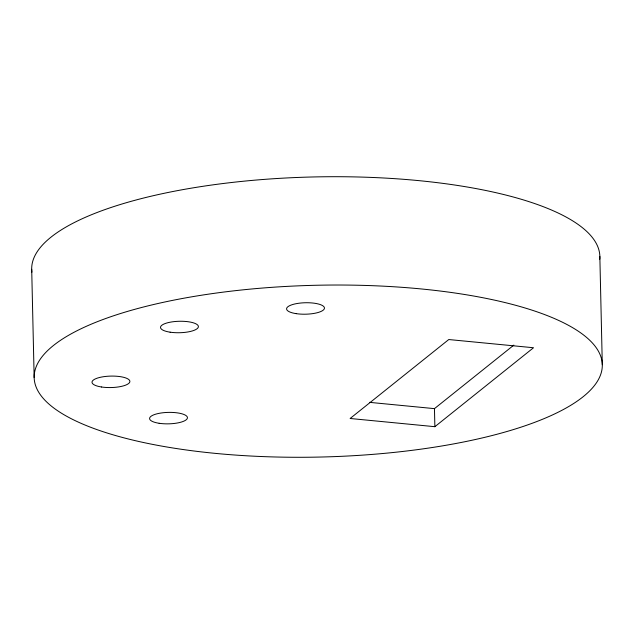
<?xml version="1.0" encoding="UTF-8"?>
<svg xmlns="http://www.w3.org/2000/svg" width="634" height="634" viewBox="0 0 634 634"><rect width="100%" height="100%" fill="white"/><g stroke="black" fill="none" stroke-linecap="round" stroke-linejoin="round"><path stroke-width="0.95" d="M369.424 402.344L434.464 408.637L513.841 345.11M434.869 426.69L533.519 347.741L448.769 339.539L350.119 418.488L434.869 426.69L434.464 408.637M599.843 256.405L602.3 364.708A284.143 85.915 -1.3 0 1 177.877 448.761A284.143 85.915 -1.3 0 1 174.516 299.993A284.143 85.915 -1.3 0 1 602.3 364.708M31.7 269.291L34.157 377.595M31.922 272.152A284.143 85.915 -1.3 0 1 313.735 176.949A284.143 85.915 -1.3 0 1 599.756 259.219M159.15 423.29A18.941 5.73 -1.3 0 0 187.442 417.687A18.941 5.73 -1.3 0 0 158.92 413.376A18.941 5.73 -1.3 0 0 159.15 423.29M101.591 387.002A18.941 5.73 -1.3 0 0 129.883 381.399A18.941 5.73 -1.3 0 0 101.369 377.079A18.941 5.73 -1.3 0 0 101.591 387.002M170.094 332.176A18.941 5.73 -1.3 0 0 198.394 326.573A18.941 5.73 -1.3 0 0 169.872 322.254A18.941 5.73 -1.3 0 0 170.094 332.176M296.165 313.648A18.941 5.73 -1.3 0 0 324.457 308.045A18.941 5.73 -1.3 0 0 295.935 303.726A18.941 5.73 -1.3 0 0 296.165 313.648"/></g></svg>
